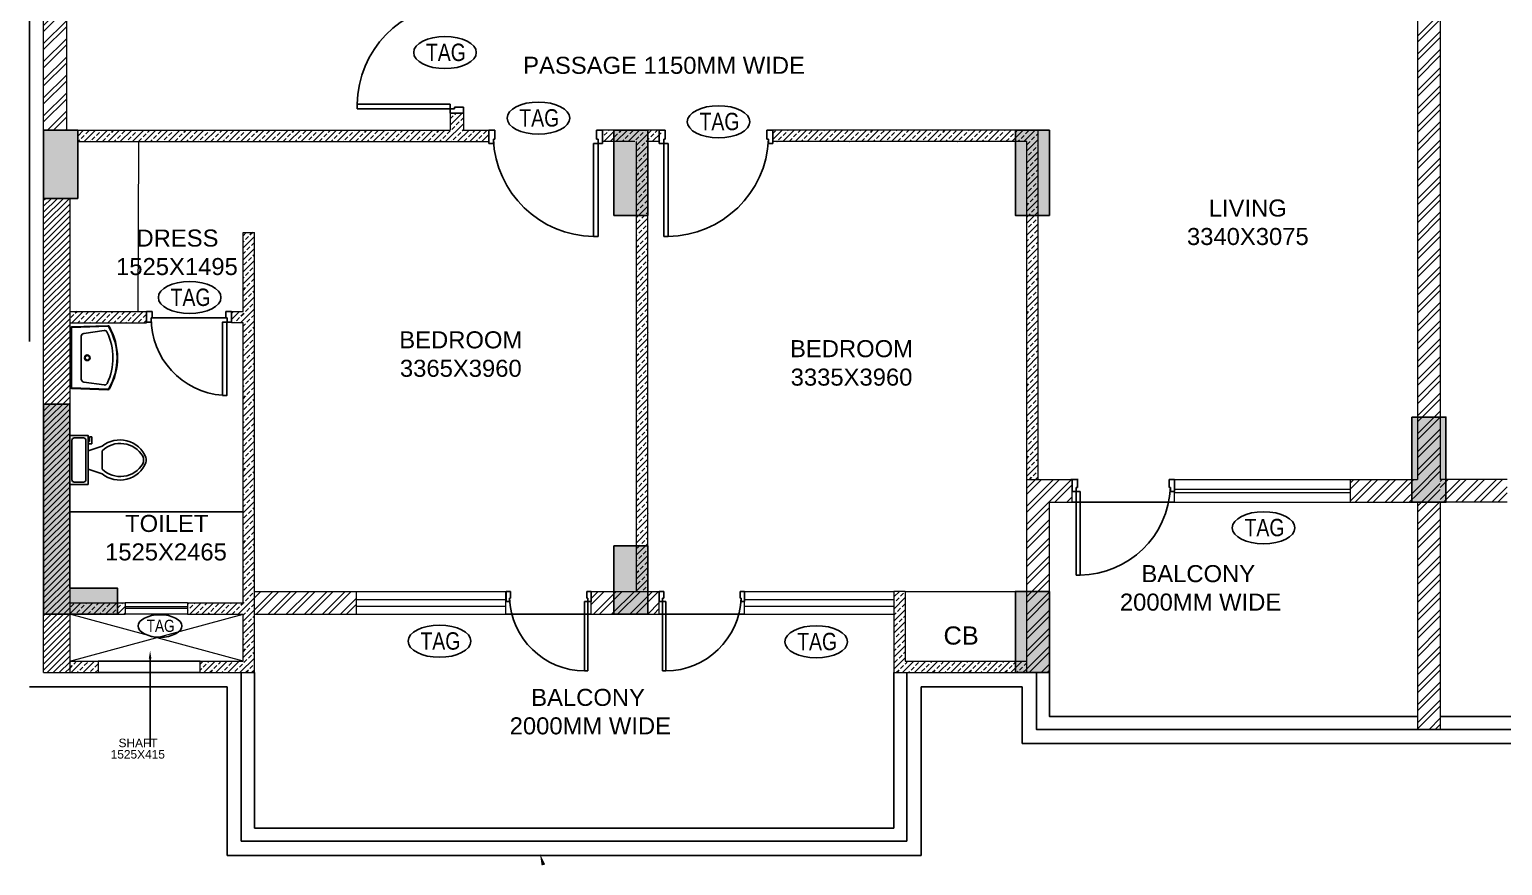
# Model space of a CAD drawing. Header units: millimetres. Extents: x 1255966 to 1543449, y 318653 to 465396.
# Drawn here: x 1365516 to 1378484, y 394411 to 401771 of the extents above; entities that cross this region are included whole.
import ezdxf
from ezdxf.enums import TextEntityAlignment as Align

# ---------------------------------------------------------------- set-up
doc = ezdxf.new("R2010")
doc.units = ezdxf.units.MM
doc.header["$LTSCALE"] = 500
doc.header["$MEASUREMENT"] = 0
doc.linetypes.add('HIDDEN', pattern=[0.375, 0.25, -0.125])
doc.layers.get('Defpoints').update_dxf_attribs({"lineweight": 0})
for name, color, linetype in [('AHC-A-FURNITURE', 2, 'Continuous'), ('DOOR', 8, 'Continuous'), ('ELE-5', 8, 'Continuous'), ('FIXTURE', 251, 'Continuous'), ('FURNITURE', 251, 'Continuous'), ('TEXT-RM NAME', 6, 'Continuous'), ('TOWER AREA COLUMN.', 6, 'Continuous')]:
    doc.layers.add(name, color=color, linetype=linetype)
for name, color, linetype, lineweight in [('FUR', 35, 'Continuous', 13), ('TILE', 252, 'Continuous', 13), ('TOWER COL HATCH', 253, 'Continuous', 20), ('Wall', 2, 'Continuous', 15), ('WIN', 144, 'Continuous', 15)]:
    doc.layers.add(name, color=color, linetype=linetype, lineweight=lineweight)
doc.layers.add('PROJECTION', color=7, linetype='HIDDEN', true_color=0xff4000)
doc.layers.add('RAILING', color=7, linetype='Continuous', true_color=0xadadad)
doc.styles.add('simplex', font='simplex.shx')
doc.styles.get("Standard").update_dxf_attribs({"font": 'arial.ttf'})
pattern_1 = [(45, (1365640.63, 395123.9), (-53.033, 53.033), []), (45, (1365693.664, 395123.9), (-53.033, 53.033), [37.5, -18.75])]
pattern_2 = [(45, (1365640.63, 395123.9), (-79.5495, 79.5495), []), (45, (1365693.66, 395123.9), (-79.5495, 79.5495), [])]

# ---------------------------------------------------------------- blocks, each defined once
blk = doc.blocks.new('A$C5C3D30A1')
at = {"ltscale": 75}
for p, q in [((0, 0), (3.43, 0)), ((0, -7.72), (0, 0)), ((3.43, 0), (3.43, -5.15)), ((62.62, 0), (62.62, -5.15)), ((66.05, 0), (62.62, 0)), ((66.05, -7.72), (66.05, 0)), ((2.57, -7.72), (0, -7.72)), ((2.57, -5.15), (2.57, -7.72)), ((3.43, -5.15), (2.57, -5.15)), ((2.57, -7.72), (5.15, -7.72)), ((2.57, -61.73), (2.57, -7.72)), ((5.15, -7.72), (5.15, -61.73)), ((62.62, -5.15), (63.48, -5.15)), ((63.48, -5.15), (63.48, -7.72)), ((63.48, -7.72), (66.05, -7.72)), ((2.57, -61.73), (5.15, -61.73))]:
    blk.add_line(p, q, dxfattribs=at)
blk.add_arc((4.49, -2.69), 59.04, 270.64275, 357.61264, dxfattribs=at)
blk = doc.blocks.new('DOOR 750')
at = {"layer": 'DOOR', "ltscale": 100}
for p, q in [((0, 730), (100, 730)), ((0, 675), (0, 730)), ((100, 730), (100, 687)), ((60, 675), (0, 675)), ((100, 687), (60, 687)), ((60, 675), (60, 687)), ((60, 675), (60, -15)), ((60, -15), (0, -15)), ((0, -15), (0, -70)), ((0, -70), (100, -70)), ((60, -15), (60, -27)), ((100, -27), (60, -27)), ((100, -70), (100, -27))]:
    blk.add_line(p, q, dxfattribs=at)
blk.add_lwpolyline([(100, -25), (788, -25), (788, 15), (100, 15)], close=True, dxfattribs=at)
at = {"layer": 'DOOR', "linetype": 'Continuous'}
blk.add_arc((62, -41), 728, 4.4383, 90.1592, dxfattribs=at)
at = {"layer": 'Defpoints', "ltscale": 100, "style": 'simplex', "width": 0.8}
blk.add_attdef('D750', (285, 36), '', height=100, dxfattribs=at)
blk = doc.blocks.new('A$C761604CE')
at = {"layer": 'FIXTURE'}
for p, q in [((292, 521), (114, 496)), ((92, 471), (92, 281)), ((92, 281), (92, 92)), ((114, 67), (293, 42))]:
    blk.add_line(p, q, dxfattribs=at)
for points in [[(0, 281), (0, 20, 0.405239), (10, 10), (325, 0, 0.278104), (339, 8, 0.266851), (336, 558, 0.267733), (327, 563), (10, 553, 0.404671), (0, 543)], [(5, 281), (5, 20, 0.405239), (10, 15), (325, 5, 0.278104), (335, 10, 0.266851), (332, 556, 0.264483), (327, 558), (10, 548, 0.404671), (5, 543)]]:
    blk.add_lwpolyline(points, format="xyb", close=True, dxfattribs=at)
for radius in [24.8, 19.8]:
    blk.add_circle((145, 281), radius, dxfattribs=at)
for centre, radius, start, end in [((296, 497), 25, 26.3047, 97.5933), ((117, 471), 25, 97.5933, 180.012), ((-142, 281), 513, 333.9512, 26.3047), ((117, 92), 25, 180.012, 262.6241), ((297, 66), 25, 262.6241, 333.9512)]:
    blk.add_arc(centre, radius, start, end, dxfattribs=at)
blk = doc.blocks.new('Toilet - top')
at = {"layer": 'FIXTURE'}
for p, q in [((9.5, -6), (9.5, -2)), ((-10, -8.5), (-8, -8.5)), ((-10, -9.5), (-10, -8.5)), ((-7, -9.5), (-10, -9.5)), ((-8, -8.5), (-8, -8)), ((-7, -8), (-7, -9.5)), ((-4, -8), (-6, -14)), ((4, -8), (6, -14)), ((4, -14), (-4, -14))]:
    blk.add_line(p, q, dxfattribs=at)
blk.add_lwpolyline([(10.5, -8), (10.5, 0), (-10.5, 0), (-10.5, -8)], close=True, dxfattribs=at)
for points in [[(-9.5, -2), (-9.5, -6)], [(8.5, -1), (-8.5, -1)], [(-8.5, -7), (8.5, -7)]]:
    blk.add_lwpolyline(points, dxfattribs=at)
for centre, radius, start, end in [((-8.62, -1.88), 0.884, 81.8699, 188.1301), ((-8.62, -6.12), 0.884, 171.8699, 278.1301), ((8.62, -1.88), 0.884, 351.8699, 98.1301), ((8.62, -6.12), 0.884, 261.8699, 8.1301), ((3.52, -21.58), 12.17, 141.46911, 247.97143), ((4.2, -21.82), 11.33, 136.36773, 238.94682), ((-3.52, -21.58), 12.17, 292.02843, 38.53071), ((-4.2, -21.82), 11.33, 301.05301, 43.63209), ((0, -27.88), 4, 245.73182, 294.26817), ((0, -29), 4, 254.86053, 285.13947)]:
    blk.add_arc(centre, radius, start, end, dxfattribs=at)

msp = doc.modelspace()

# ---------------------------------------------------------------- hatches: boundary and pattern name
at = {"layer": 'AHC-A-FURNITURE', "ltscale": 50, "true_color": 0x5b5b5b}
h = msp.add_hatch(dxfattribs=at)
h.set_pattern_fill('ANSI32', color=251, scale=300)
h.set_pattern_definition(pattern_2)
h.paths.add_polyline_path([(1365840.6, 405148.9), (1365640.6, 405148.9), (1365640.6, 400883.9), (1365840.6, 400883.9)])
h = msp.add_hatch(dxfattribs=at)
h.set_pattern_fill('ANSI33', color=251, scale=300)
h.set_pattern_definition(pattern_1)
h.paths.add_polyline_path([(1369560.6, 400883.9), (1369335.6, 400883.9), (1369335.6, 401034.4), (1369218.8, 401034.4), (1369218.8, 400883.9), (1365940.6, 400883.9), (1365940.6, 400783.9), (1369560.6, 400783.9)])
h = msp.add_hatch(dxfattribs=at)
h.set_pattern_fill('ANSI33', color=251, scale=300)
h.set_pattern_definition([(45, (1365655.63, 395123.9), (-53.033, 53.033), []), (45, (1365708.664, 395123.9), (-53.033, 53.033), [37.5, -18.75])])
h.paths.add_polyline_path([(1371075.6, 400883.9), (1370575.6, 400883.9), (1370575.6, 400783.9), (1370860.6, 400783.9), (1370860.6, 396823.9), (1370960.6, 396823.9), (1370960.6, 400784.2), (1371075.6, 400784.2)])
h = msp.add_hatch(dxfattribs=at)
h.set_pattern_fill('ANSI33', color=251, scale=300)
h.set_pattern_definition(pattern_1)
h.paths.add_polyline_path([(1374395.6, 400883.9), (1372060.6, 400883.9), (1372060.6, 400783.9), (1374295.6, 400783.9), (1374295.6, 397808.9), (1374395.6, 397808.9)])
at = {"layer": 'AHC-A-FURNITURE', "ltscale": 50, "true_color": 0xff0000}
h = msp.add_hatch(dxfattribs=at)
h.set_pattern_fill('ANSI31', color=1, scale=300)
h.set_pattern_definition([(45, (1365640.63, 395123.897), (-26.5165, 26.5165), [])])
h.paths.add_polyline_path([(1365870.6, 397766.6), (1365869.6, 397766.6), (1365869.6, 398195.4), (1365870.6, 400283.9), (1365640.6, 400283.9), (1365640.6, 396108.9), (1365870.6, 396108.9)])
at = {"layer": 'AHC-A-FURNITURE', "ltscale": 50, "true_color": 0x5b5b5b}
h = msp.add_hatch(dxfattribs=at)
h.set_pattern_fill('ANSI33', color=251, scale=300)
h.set_pattern_definition(pattern_1)
h.paths.add_polyline_path([(1367495.6, 399983.9), (1367395.6, 399983.9), (1367395.6, 396208.9), (1367018.1, 396208.9), (1367018.1, 396108.9), (1367495.6, 396108.9)])
h = msp.add_hatch(dxfattribs=at)
h.set_pattern_fill('ANSI33', color=251, scale=300)
h.set_pattern_definition(pattern_1)
h.paths.add_polyline_path([(1366545.6, 399288.9), (1365870.6, 399288.9), (1365870.6, 399188.9), (1366545.6, 399188.9)])
h = msp.add_hatch(dxfattribs=at)
h.set_pattern_fill('ANSI33', color=251, scale=300)
h.set_pattern_definition(pattern_1)
h.paths.add_polyline_path([(1367395.6, 399288.9), (1367295.6, 399288.9), (1367295.6, 399184.5), (1367295.6, 399188.9), (1367395.6, 399188.9)])
h = msp.add_hatch(dxfattribs=at)
h.set_pattern_fill('ANSI32', color=251, scale=300)
h.set_pattern_definition(pattern_2)
h.paths.add_polyline_path([(1374495.6, 397608.9), (1374695.6, 397608.9), (1374695.6, 397703.7), (1374695.6, 397703.7), (1374695.6, 397808.9), (1374295.6, 397808.9), (1374295.6, 396108.9), (1374495.6, 396108.9)])
h = msp.add_hatch(dxfattribs=at)
h.set_pattern_fill('ANSI32', color=251, scale=300)
h.set_pattern_definition([(45, (1105453.66, 723982.81), (-79.549513, 79.549513), []), (45, (1105506.69, 723982.81), (-79.549513, 79.549513), [])])
h.paths.add_polyline_path([(1377145.6, 397808.9), (1377735.6, 397808.9), (1377735.6, 397608.9), (1377145.6, 397608.9)])
h = msp.add_hatch(dxfattribs=at)
h.set_pattern_fill('ANSI32', color=251, scale=300)
h.set_pattern_definition([(45, (897336.68, 1052841.72), (-79.549513, 79.549513), []), (45, (897389.72, 1052841.72), (-79.549513, 79.549513), [])])
h.paths.add_polyline_path([(1378525.6, 397808.9), (1377935.6, 397808.9), (1377935.6, 397608.9), (1378525.6, 397608.9)])
h = msp.add_hatch(dxfattribs=at)
h.set_pattern_fill('ANSI33', color=251, scale=300)
h.set_pattern_definition(pattern_1)
h.paths.add_polyline_path([(1366358.1, 396723.9), (1365870.6, 396723.9), (1365870.6, 396623.9), (1366358.1, 396623.9)])
h = msp.add_hatch(dxfattribs=at)
h.set_pattern_fill('ANSI33', color=251, scale=300)
h.set_pattern_definition(pattern_1)
h.paths.add_polyline_path([(1367395.6, 396723.9), (1366908.1, 396723.9), (1366908.1, 396623.9), (1367395.6, 396623.9)])
h = msp.add_hatch(dxfattribs=at)
h.set_pattern_fill('ANSI32', color=251, scale=300)
h.set_pattern_definition(pattern_2)
h.paths.add_polyline_path([(1368395.6, 396823.9), (1367495.6, 396823.9), (1367495.6, 396623.9), (1368395.6, 396623.9)])
h = msp.add_hatch(dxfattribs=at)
h.set_pattern_fill('ANSI32', color=251, scale=300)
h.set_pattern_definition(pattern_2)
h.paths.add_polyline_path([(1371060.6, 396736.3), (1371060.6, 396736.3), (1371060.6, 396823.9), (1370460.6, 396823.9), (1370460.6, 396736.3), (1370460.6, 396623.9), (1371060.6, 396623.9)])
h = msp.add_hatch(dxfattribs=at)
h.set_pattern_fill('ANSI33', color=251, scale=300)
h.set_pattern_definition(pattern_1)
h.paths.add_polyline_path([(1374295.6, 396208.9), (1373225.6, 396208.9), (1373225.6, 396823.9), (1373125.6, 396823.9), (1373125.6, 396108.9), (1374295.6, 396108.9)])
h = msp.add_hatch(dxfattribs=at)
h.set_pattern_fill('ANSI33', color=251, scale=300)
h.set_pattern_definition(pattern_1)
h.paths.add_polyline_path([(1366120.6, 396208.9), (1365870.6, 396208.9), (1365870.6, 396108.9), (1366120.6, 396108.9)])
at = {"layer": 'FURNITURE'}
h = msp.add_hatch(dxfattribs=at)
h.set_pattern_fill('ANSI32', color=256, scale=300, style=0)
h.set_pattern_definition([(45, (-11500088.67, -1547820.58), (-79.5495129, 79.5495129), []), (45, (-11500035.63, -1547820.58), (-79.5495129, 79.5495129), [])])
h.paths.add_polyline_path([(1374595.6, 397808.9), (1374595.6, 397808.7), (1374795.6, 397808.9)])
at = {"layer": 'TOWER COL HATCH'}
h = msp.add_hatch(color=253, dxfattribs=at)
h.dxf.hatch_style = 1
h.paths.add_polyline_path([(1365940.6, 400883.9), (1365640.6, 400883.9), (1365640.6, 400283.9), (1365940.6, 400283.9)])
h = msp.add_hatch(color=253, dxfattribs=at)
h.dxf.hatch_style = 1
h.paths.add_polyline_path([(1370960.6, 400883.9), (1370660.6, 400883.9), (1370660.6, 400133.9), (1370960.6, 400133.9)])
h = msp.add_hatch(color=253, dxfattribs=at)
h.dxf.hatch_style = 1
h.paths.add_polyline_path([(1374495.6, 400883.9), (1374195.6, 400883.9), (1374195.6, 400133.9), (1374495.6, 400133.9)])
h = msp.add_hatch(color=253, dxfattribs=at)
h.dxf.hatch_style = 1
h.paths.add_polyline_path([(1365640.6, 398473.9), (1365640.6, 396623.9), (1366290.6, 396623.9), (1366290.6, 396853.9), (1365870.6, 396853.9), (1365870.6, 398473.9)])
h = msp.add_hatch(color=253, dxfattribs=at)
h.dxf.hatch_style = 1
h.paths.add_polyline_path([(1377685.6, 398358.9), (1377985.6, 398358.9), (1377985.6, 397608.9), (1377685.6, 397608.9)])
h = msp.add_hatch(color=253, dxfattribs=at)
h.dxf.hatch_style = 1
h.paths.add_polyline_path([(1370960.6, 397223.9), (1370660.6, 397223.9), (1370660.6, 396623.9), (1370960.6, 396623.9)])
h = msp.add_hatch(color=253, dxfattribs=at)
h.dxf.hatch_style = 1
h.paths.add_polyline_path([(1374495.6, 396823.9), (1374195.6, 396823.9), (1374195.6, 396108.9), (1374495.6, 396108.9)])

# ---------------------------------------------------------------- linework, layer by layer
at = {"color": 5, "ltscale": 50, "true_color": 0x0000ff}
for p, q in [((1374380.6, 396108.9), (1374380.6, 395608.9)), ((1374380.6, 395608.9), (1381290.6, 395608.9))]:
    msp.add_line(p, q, dxfattribs=at)
at = {"linetype": 'Continuous', "extrusion": (0, 0, -1)}
for centre, major_axis in [((1369173.8, 401567.8), (275.7, 0)), ((1369996.3, 400990.9), (275.7, 0)), ((1371582.8, 400958.8), (275.7, 0)), ((1366926.1, 399411.4), (275.7, 0)), ((1376381, 397384.2), (275.7, 0)), ((1366665.4, 396519.6), (193, 0)), ((1369125.5, 396385.7), (275.7, 0)), ((1372442.1, 396380.8), (275.7, 0))]:
    msp.add_ellipse(centre, major_axis=major_axis, ratio=0.5128849, dxfattribs=at)
at = {"ltscale": 50}
msp.add_solid([(1370024.6, 394410.8), (1370010.3, 394511.1), (1370056.4, 394420.9)], dxfattribs=at)
at = {"layer": 'AHC-A-FURNITURE', "color": 251, "linetype": 'Continuous', "ltscale": 50, "true_color": 0x5b5b5b}
for p, q in [((1377735.6, 401711.7), (1377935.6, 401911.7)), ((1377735.6, 401658.7), (1377935.6, 401858.7)), ((1377735.6, 401552.6), (1377935.6, 401752.6)), ((1377735.6, 401499.6), (1377935.6, 401699.6)), ((1377735.6, 401393.5), (1377935.6, 401593.5)), ((1377735.6, 401340.5), (1377935.6, 401540.5)), ((1377735.6, 401234.4), (1377935.6, 401434.4)), ((1377735.6, 401181.4), (1377935.6, 401381.4)), ((1377735.6, 401075.3), (1377935.6, 401275.3)), ((1377735.6, 401022.3), (1377935.6, 401222.3)), ((1377735.6, 400916.2), (1377935.6, 401116.2)), ((1377735.6, 400863.2), (1377935.6, 401063.2)), ((1377735.6, 400757.1), (1377935.6, 400957.1)), ((1377735.6, 400704.1), (1377935.6, 400904.1)), ((1377735.6, 400598), (1377935.6, 400798)), ((1377735.6, 400545), (1377935.6, 400745)), ((1377735.6, 400438.9), (1377935.6, 400638.9)), ((1377735.6, 400385.9), (1377935.6, 400585.9)), ((1377735.6, 400279.8), (1377935.6, 400479.8)), ((1377735.6, 400226.8), (1377935.6, 400426.8)), ((1377735.6, 400120.7), (1377935.6, 400320.7)), ((1377735.6, 400067.7), (1377935.6, 400267.7)), ((1377735.6, 399961.6), (1377935.6, 400161.6)), ((1377735.6, 399908.6), (1377935.6, 400108.6)), ((1377735.6, 399802.5), (1377935.6, 400002.5)), ((1377735.6, 399749.5), (1377935.6, 399949.5)), ((1377735.6, 399643.4), (1377935.6, 399843.4)), ((1377735.6, 399590.4), (1377935.6, 399790.4)), ((1377735.6, 399484.3), (1377935.6, 399684.3)), ((1377735.6, 399431.3), (1377935.6, 399631.3)), ((1377735.6, 399325.2), (1377935.6, 399525.2)), ((1377735.6, 399272.2), (1377935.6, 399472.2)), ((1377735.6, 399166.1), (1377935.6, 399366.1)), ((1377735.6, 399113.1), (1377935.6, 399313.1)), ((1377735.6, 399007), (1377935.6, 399207)), ((1377735.6, 398954), (1377935.6, 399154)), ((1377735.6, 398847.9), (1377935.6, 399047.9)), ((1377735.6, 398794.9), (1377935.6, 398994.9)), ((1377735.6, 398688.8), (1377935.6, 398888.8)), ((1377735.6, 398635.8), (1377935.6, 398835.8)), ((1377735.6, 398529.7), (1377935.6, 398729.7)), ((1377735.6, 398476.7), (1377935.6, 398676.7)), ((1377735.6, 398370.6), (1377935.6, 398570.6)), ((1377735.6, 398317.6), (1377935.6, 398517.6)), ((1377735.6, 398211.5), (1377935.6, 398411.5)), ((1377735.6, 398158.5), (1377935.6, 398358.5)), ((1377735.6, 398052.4), (1377935.6, 398252.4)), ((1377735.6, 397999.4), (1377935.6, 398199.4)), ((1377735.6, 397893.3), (1377935.6, 398093.3)), ((1377735.6, 397840.3), (1377935.6, 398040.3)), ((1377735.6, 397734.2), (1377935.6, 397934.2)), ((1377735.6, 397681.2), (1377935.6, 397881.2)), ((1377735.6, 397575.1), (1377935.6, 397775.1)), ((1377735.6, 397522.1), (1377935.6, 397722.1)), ((1377735.6, 397416), (1377935.6, 397616)), ((1377735.6, 397363), (1377935.6, 397563)), ((1377735.6, 397256.9), (1377935.6, 397456.9)), ((1377735.6, 397203.9), (1377935.6, 397403.9)), ((1377735.6, 397097.8), (1377935.6, 397297.8)), ((1377735.6, 397044.8), (1377935.6, 397244.8)), ((1377735.6, 396938.7), (1377935.6, 397138.7)), ((1377735.6, 396885.7), (1377935.6, 397085.7)), ((1377735.6, 396779.7), (1377935.6, 396979.7)), ((1377735.6, 396726.6), (1377935.6, 396926.6)), ((1377735.6, 396620.6), (1377935.6, 396820.6)), ((1377735.6, 396567.5), (1377935.6, 396767.5)), ((1377735.6, 396461.5), (1377935.6, 396661.5)), ((1377735.6, 396408.4), (1377935.6, 396608.4)), ((1377735.6, 396302.4), (1377935.6, 396502.4)), ((1377735.6, 396249.3), (1377935.6, 396449.3)), ((1377735.6, 396143.3), (1377935.6, 396343.3)), ((1377735.6, 396090.2), (1377935.6, 396290.2)), ((1377735.6, 395984.2), (1377935.6, 396184.2)), ((1377735.6, 395931.1), (1377935.6, 396131.1)), ((1377735.6, 395825.1), (1377935.6, 396025.1)), ((1377735.6, 395772), (1377935.6, 395972)), ((1377735.6, 395666), (1377935.6, 395866)), ((1377735.6, 395612.9), (1377935.6, 395812.9)), ((1377837.7, 395608.9), (1377935.6, 395706.9)), ((1377890.7, 395608.9), (1377935.6, 395653.8))]:
    msp.add_line(p, q, dxfattribs=at)
at = {"layer": 'ELE-5'}
for p, q in [((1365870.6, 397523.7), (1367395.6, 397523.7)), ((1375595.6, 397608.9), (1374695.6, 397608.9)), ((1370460.6, 396623.9), (1369710.6, 396623.9)), ((1371810.6, 396623.9), (1371060.6, 396623.9))]:
    msp.add_line(p, q, dxfattribs=at)
at = {"layer": 'FUR'}
for p, q in [((1366475.6, 400783.9), (1366470.6, 399288.9)), ((1373225.6, 396823.9), (1374295.6, 396823.9))]:
    msp.add_line(p, q, dxfattribs=at)
at = {"layer": 'PROJECTION', "ltscale": 50}
for p, q in [((1365515.6, 405273.9), (1365515.6, 395983.9)), ((1365515.6, 395983.9), (1367255.6, 395983.9)), ((1367255.6, 395983.9), (1367255.6, 394498.9)), ((1373365.6, 394498.9), (1373365.6, 395983.9)), ((1373365.6, 395983.9), (1374255.6, 395983.9)), ((1374255.6, 395983.9), (1374255.6, 395483.9)), ((1374255.6, 395483.9), (1381415.6, 395483.9)), ((1367255.6, 394498.9), (1373365.6, 394498.9))]:
    msp.add_line(p, q, dxfattribs=at)
at = {"layer": 'RAILING'}
for p, q in [((1366120.6, 396208.9), (1367018.1, 396208.9)), ((1366120.6, 396108.9), (1367018.1, 396108.9))]:
    msp.add_line(p, q, dxfattribs=at)
at = {"layer": 'RAILING', "color": 36, "true_color": 0x7f4010}
for p, q in [((1367380.6, 396108.9), (1367380.6, 394623.9)), ((1367495.6, 396108.9), (1367495.6, 394738.9)), ((1373125.6, 396108.9), (1373125.6, 394738.9)), ((1373240.6, 396108.9), (1373240.6, 394623.9)), ((1373125.6, 394738.9), (1367495.6, 394738.9)), ((1373240.6, 394623.9), (1367380.6, 394623.9))]:
    msp.add_line(p, q, dxfattribs=at)
for points in [[(1374380.6, 396108.9), (1374380.6, 395608.9), (1377735.6, 395608.9)], [(1374495.6, 396108.9), (1374495.6, 395723.9), (1377735.6, 395723.9)], [(1381175.6, 396108.9), (1381175.6, 395723.9), (1377935.6, 395723.9)], [(1381290.6, 396108.9), (1381290.6, 395608.9), (1377935.6, 395608.9)]]:
    msp.add_lwpolyline(points, dxfattribs=at)
at = {"layer": 'TEXT-RM NAME'}
msp.add_lwpolyline([(1366577.7, 396233.1), (1366577.7, 395455)], dxfattribs=at)
msp.add_solid([(1366566, 396233.1), (1366577.7, 396303.1), (1366589.3, 396233.1)], dxfattribs=at)
at = {"layer": 'TILE', "linetype": 'HIDDEN', "ltscale": 45}
for p, q in [((1367395.6, 396208.9), (1365870.6, 396623.9)), ((1365870.6, 396208.9), (1367395.6, 396623.9))]:
    msp.add_line(p, q, dxfattribs=at)
at = {"layer": 'TOWER AREA COLUMN.'}
for points in [[(1365940.6, 400883.9), (1365640.6, 400883.9), (1365640.6, 400283.9), (1365940.6, 400283.9)], [(1370960.6, 400883.9), (1370660.6, 400883.9), (1370660.6, 400133.9), (1370960.6, 400133.9)], [(1374495.6, 400883.9), (1374195.6, 400883.9), (1374195.6, 400133.9), (1374495.6, 400133.9)], [(1377685.6, 398358.9), (1377985.6, 398358.9), (1377985.6, 397608.9), (1377685.6, 397608.9)], [(1370960.6, 397223.9), (1370660.6, 397223.9), (1370660.6, 396623.9), (1370960.6, 396623.9)], [(1374495.6, 396823.9), (1374195.6, 396823.9), (1374195.6, 396108.9), (1374495.6, 396108.9)]]:
    msp.add_lwpolyline(points, close=True, dxfattribs=at)
msp.add_lwpolyline([(1365640.6, 398473.9), (1365640.6, 396623.9), (1366290.6, 396623.9), (1366290.6, 396853.9), (1365870.6, 396853.9), (1365870.6, 398473.9), (1365640.6, 398473.9)], dxfattribs=at)
at = {"layer": 'Wall'}
for p, q in [((1377735.6, 405428.9), (1377735.6, 397808.9)), ((1377935.6, 405428.9), (1377935.6, 397808.9)), ((1365640.6, 396108.9), (1365640.6, 405148.9)), ((1365840.6, 405148.9), (1365840.6, 400883.9)), ((1369218.8, 401034.4), (1369335.6, 401034.4)), ((1369218.8, 401034.4), (1369218.8, 400883.9)), ((1369335.6, 401034.4), (1369335.6, 400883.9)), ((1365640.6, 400883.9), (1369218.8, 400883.9)), ((1369335.6, 400883.9), (1369560.6, 400883.9)), ((1369560.6, 400783.9), (1369560.6, 400883.9)), ((1371060.6, 400883.9), (1370560.6, 400883.9)), ((1370560.6, 400883.9), (1370560.6, 400783.9)), ((1370960.6, 400883.9), (1370960.6, 400884.2)), ((1371060.6, 400883.9), (1371060.6, 400784.2)), ((1374395.6, 400883.9), (1372060.6, 400883.9)), ((1372060.6, 400783.9), (1372060.6, 400883.9)), ((1374395.6, 397808.9), (1374395.6, 400883.9)), ((1365940.6, 400783.9), (1369560.6, 400783.9)), ((1370845.6, 400783.9), (1370560.6, 400783.9)), ((1370860.6, 396823.9), (1370860.6, 400783.9)), ((1371060.6, 400784.2), (1370945.6, 400784.2)), ((1370960.6, 396823.9), (1370960.6, 400784.2)), ((1374295.6, 400783.9), (1372060.6, 400783.9)), ((1374295.6, 396108.9), (1374295.6, 400783.9)), ((1365870.6, 400283.9), (1365870.6, 399288.9)), ((1367395.6, 399983.9), (1367495.6, 399983.9)), ((1367395.6, 399288.9), (1367395.6, 399983.9)), ((1367495.6, 396108.9), (1367495.6, 399983.9)), ((1365870.6, 399288.9), (1366545.6, 399288.9)), ((1365870.6, 399288.9), (1365870.6, 396108.9)), ((1365870.6, 399188.9), (1366545.6, 399188.9)), ((1366545.6, 399188.9), (1366545.6, 399288.9)), ((1367295.6, 399188.9), (1367295.6, 399288.9)), ((1367295.6, 399288.9), (1367395.6, 399288.9)), ((1367395.6, 399188.9), (1367295.6, 399188.9)), ((1367395.6, 396723.9), (1367395.6, 399188.9)), ((1374295.6, 397808.9), (1374695.6, 397808.9)), ((1374695.6, 397608.9), (1374695.6, 397808.9)), ((1377145.6, 397608.9), (1377145.6, 397808.9)), ((1377145.6, 397808.9), (1377735.6, 397808.9)), ((1378525.6, 397808.9), (1377935.6, 397808.9)), ((1374495.6, 396108.9), (1374495.6, 397608.9)), ((1374495.6, 397608.9), (1374695.6, 397608.9)), ((1377145.6, 397608.9), (1377735.6, 397608.9)), ((1377735.6, 397608.9), (1377735.6, 395608.9)), ((1377935.6, 397608.9), (1377935.6, 395608.9)), ((1378525.6, 397608.9), (1377935.6, 397608.9)), ((1365870.6, 396723.9), (1366358.1, 396723.9)), ((1366358.1, 396723.9), (1366358.1, 396623.9)), ((1366908.1, 396723.9), (1367395.6, 396723.9)), ((1366908.1, 396723.9), (1366908.1, 396623.9)), ((1367495.6, 396823.9), (1368395.6, 396823.9)), ((1368395.6, 396623.9), (1368395.6, 396823.9)), ((1370460.6, 396623.9), (1370460.6, 396823.9)), ((1370460.6, 396823.9), (1371060.6, 396823.9)), ((1371060.6, 396623.9), (1371060.6, 396823.9)), ((1373225.6, 396823.9), (1373125.6, 396823.9)), ((1373125.6, 396823.9), (1373125.6, 396108.9)), ((1373225.6, 396823.9), (1373225.6, 396208.9)), ((1365870.6, 396623.9), (1366358.1, 396623.9)), ((1366908.1, 396623.9), (1367395.6, 396623.9)), ((1367295.6, 396623.9), (1367295.6, 396623.9)), ((1367395.6, 396208.9), (1367395.6, 396623.9)), ((1367495.6, 396623.9), (1368395.6, 396623.9)), ((1370460.6, 396623.9), (1371060.6, 396623.9)), ((1365870.6, 396208.9), (1366120.6, 396208.9)), ((1366120.6, 396208.9), (1366120.6, 396108.9)), ((1367018.1, 396208.9), (1367395.6, 396208.9)), ((1367018.1, 396108.9), (1367018.1, 396208.9)), ((1373225.6, 396208.9), (1374295.6, 396208.9)), ((1365640.6, 396108.9), (1366120.6, 396108.9)), ((1367018.1, 396108.9), (1367495.6, 396108.9)), ((1373125.6, 396108.9), (1374495.6, 396108.9)), ((1377735.6, 395608.9), (1377835.6, 395608.9)), ((1377935.6, 395608.9), (1377835.6, 395608.9))]:
    msp.add_line(p, q, dxfattribs=at)
at = {"layer": 'WIN'}
for p, q in [((1375595.6, 397608.9), (1375595.6, 397808.9)), ((1375595.6, 397808.9), (1377145.6, 397808.9)), ((1375595.6, 397723.9), (1377145.6, 397723.9)), ((1375595.6, 397693.9), (1377145.6, 397693.9)), ((1375595.6, 397608.9), (1377145.6, 397608.9)), ((1366908.1, 396723.9), (1366358.1, 396723.9)), ((1368395.6, 396823.9), (1369710.6, 396823.9)), ((1368395.6, 396753.9), (1369710.6, 396753.9)), ((1369710.6, 396623.9), (1369710.6, 396823.9)), ((1371810.6, 396623.9), (1371810.6, 396823.9)), ((1371810.6, 396823.9), (1373125.6, 396823.9)), ((1371810.6, 396753.9), (1373125.6, 396753.9)), ((1366908.1, 396623.9), (1366358.1, 396623.9)), ((1368395.6, 396693.9), (1369710.6, 396693.9)), ((1368395.6, 396623.9), (1369710.6, 396623.9)), ((1371810.6, 396693.9), (1373125.6, 396693.9)), ((1371810.6, 396623.9), (1373125.6, 396623.9))]:
    msp.add_line(p, q, dxfattribs=at)
at = {"layer": 'WIN', "linetype": 'HIDDEN', "ltscale": 50}
for p, q in [((1366908.1, 396688.9), (1366358.1, 396688.9)), ((1366908.1, 396673.9), (1366358.1, 396673.9))]:
    msp.add_line(p, q, dxfattribs=at)

# ---------------------------------------------------------------- block references
at = {"layer": 'DOOR', "color": 7}
for p, xscale, yscale, zscale, rotation in [((1369335.6, 401034.4), -15.13102718445565, 15.13102718445565, 15.13102726046054, 270.0001118632749), ((1370560.6, 400883.9), -15.13102718445562, 15.13102718445562, 15.13102726046054, 0.0001118685647316653), ((1370460.6, 396823.9), -11.34617710115692, 11.34617698192596, 11.34617701897514, 0.0001119685664985326)]:
    msp.add_blockref('A$C5C3D30A1', p, dxfattribs=dict(at, xscale=xscale, yscale=yscale, zscale=zscale, rotation=rotation))
at = {"layer": 'DOOR', "color": 7, "extrusion": (0, 0, -1)}
for p, xscale, yscale, zscale, rotation in [((-1371060.6, 400883.9), -15.13921337030446, 15.13921337030446, -15.13921344635038, 0.0001118685646517292), ((-1374695.6, 397808.9), -13.61541235449542, 13.61541235449542, -13.61541242276144, 0.0001118682376333169), ((-1371060.6, 396823.9), -11.34617710115692, 11.34617698192596, -11.34617701897514, 0.0001119685664985326)]:
    msp.add_blockref('A$C5C3D30A1', p, dxfattribs=dict(at, xscale=xscale, yscale=yscale, zscale=zscale, rotation=rotation))
at = {"layer": 'DOOR', "xscale": -0.9374999999998813, "yscale": 0.9374999999998813, "zscale": 0.9374999999998813, "rotation": 90}
msp.add_blockref('DOOR 750', (1367230, 399288.9), dxfattribs=at)
at = {"layer": 'FIXTURE'}
msp.add_blockref('A$C761604CE', (1365880, 398599.8), dxfattribs=at)
at = {"layer": 'FIXTURE', "extrusion": (0, 0, -1), "xscale": 20.41924009611835, "yscale": 20.41924009611835, "zscale": -20.41924009611834, "rotation": 270}
msp.add_blockref('Toilet - top', (-1365869.6, 397981), dxfattribs=at)

# ---------------------------------------------------------------- texts
at = {"width": 0.8}
for height, p in [(153.1, (1369181.6, 401569.8)), (153.1, (1370004.1, 400992.9)), (153.1, (1371590.5, 400960.9)), (153.1, (1366933.9, 399413.4)), (153.1, (1376388.7, 397386.3)), (107.2, (1366670.8, 396521)), (153.1, (1369133.3, 396387.7)), (153.1, (1372449.9, 396382.8))]:
    msp.add_attdef('TAG', text='', height=height, dxfattribs=at).set_placement(p, align=Align.MIDDLE_CENTER)
at = {"layer": 'TEXT-RM NAME'}
for s, height, p in [('PASSAGE 1150MM WIDE', 150, (1369862.2, 401380.7)), ('LIVING', 150, (1375897.5, 400124.2)), ('DRESS', 150, (1366457.8, 399859.8)), ('3340X3075', 150, (1375705.9, 399873.6)), ('1525X1495', 150, (1366278.1, 399609.1)), ('BEDROOM', 150, (1368771.4, 398963.9)), ('BEDROOM', 150, (1372211.2, 398886.2)), ('3365X3960', 150, (1368777.1, 398713.3)), ('3335X3960', 150, (1372216.9, 398635.6)), ('TOILET', 150, (1366357.5, 397347.5)), ('1525X2465', 150, (1366181.4, 397096.9)), ('CB', 160, (1373562.6, 396355.8))]:
    msp.add_text(s, height=height, rotation=360, dxfattribs=at).set_placement(p)
for s, height, p in [('BALCONY', 150, (1375304.8, 396905.6)), ('2000MM WIDE', 150, (1375115.4, 396655)), ('BALCONY', 150, (1369932.8, 395816.2)), ('2000MM WIDE', 150, (1369743.3, 395565.6)), ('1525X415', 75, (1366230.4, 395352.4)), ('SHAFT', 75, (1366299.9, 395452.7))]:
    msp.add_text(s, height=height, dxfattribs=at).set_placement(p)

doc.saveas('drawing.dxf')
